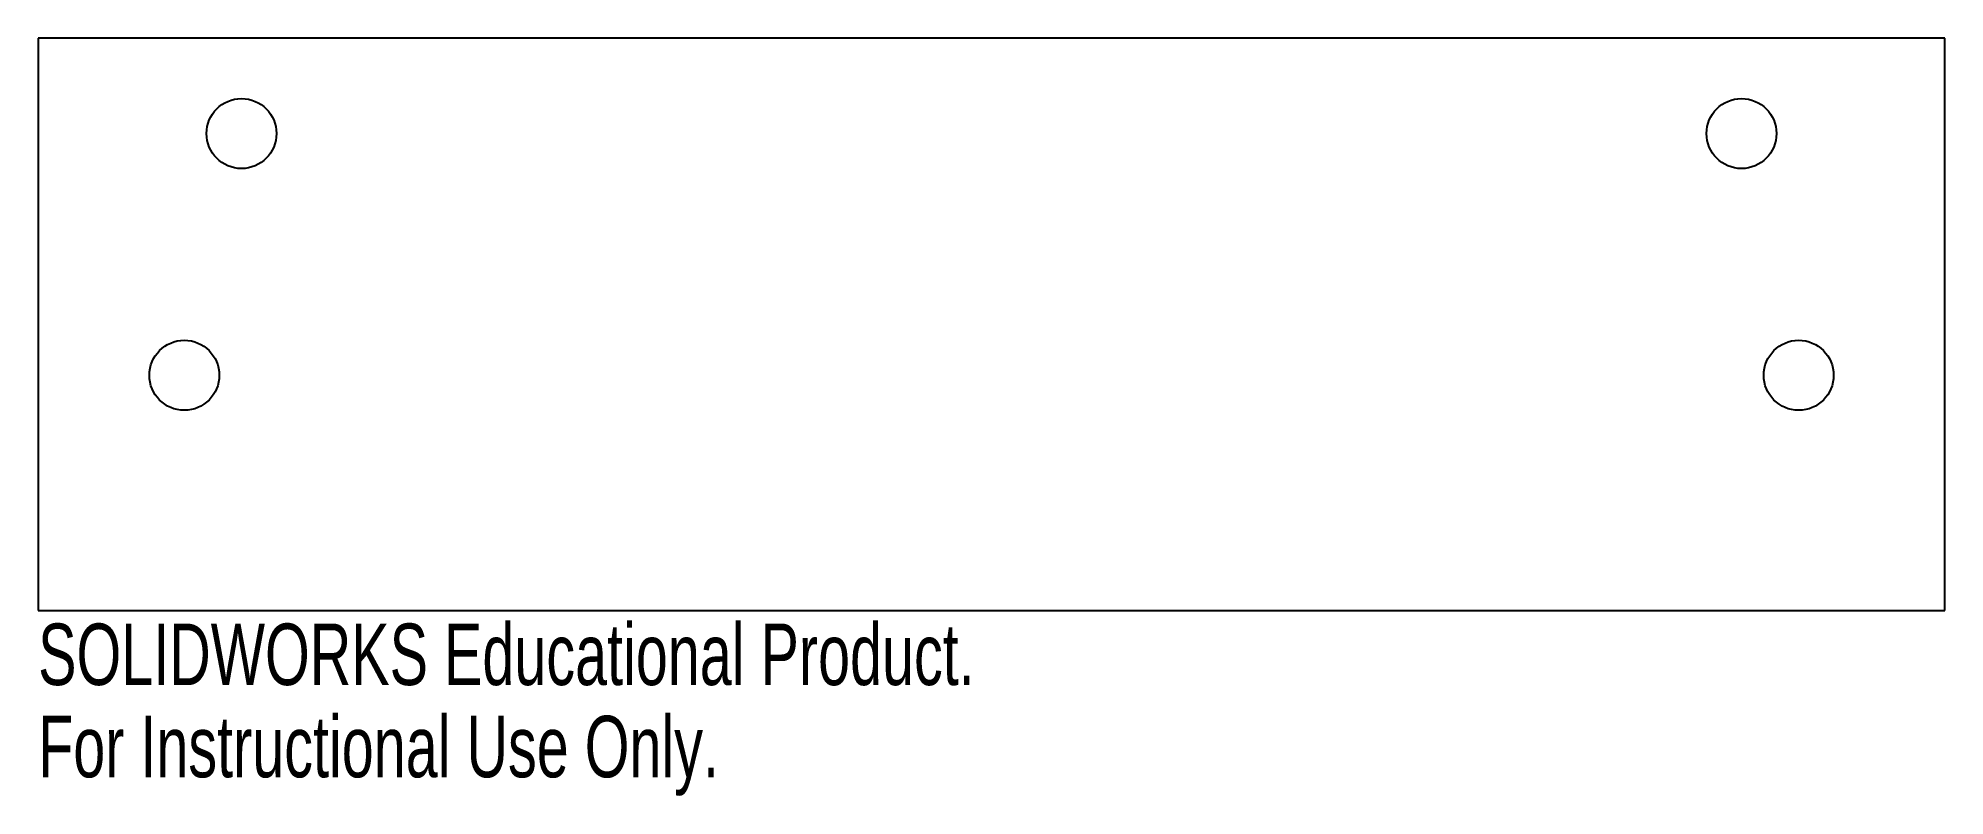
# Model space of a CAD drawing. Header units: millimetres. Extents: x 0 to 150, y -15 to 45.
import ezdxf

# ---------------------------------------------------------------- set-up
doc = ezdxf.new("R2010")
doc.units = ezdxf.units.MM
doc.styles.add('SLDTEXTSTYLE0', font='TXT', dxfattribs={"width": 0.7})

msp = doc.modelspace()

# ---------------------------------------------------------------- linework, layer by layer
at = {"color": 7, "linetype": 'Continuous', "lineweight": 25}
for p, q in [((0, 45), (0, 0)), ((150, 45), (0, 45)), ((150, 0), (150, 45)), ((0, 0), (150, 0))]:
    msp.add_line(p, q, dxfattribs=at)
for centre in [(16, 37.5), (134, 37.5), (11.5, 18.5), (138.5, 18.5)]:
    msp.add_circle(centre, 2.75, dxfattribs=at)

# ---------------------------------------------------------------- texts
at = {"color": 7, "linetype": 'Continuous', "char_height": 4.8336, "attachment_point": 1, "style": 'SLDTEXTSTYLE0'}
for s, insert in [('SOLIDWORKS Educational Product.', (0, -1.02)), ('For Instructional Use Only.', (0, -8.27))]:
    msp.add_mtext(s, dxfattribs=dict(at, insert=insert))

doc.saveas('drawing.dxf')
